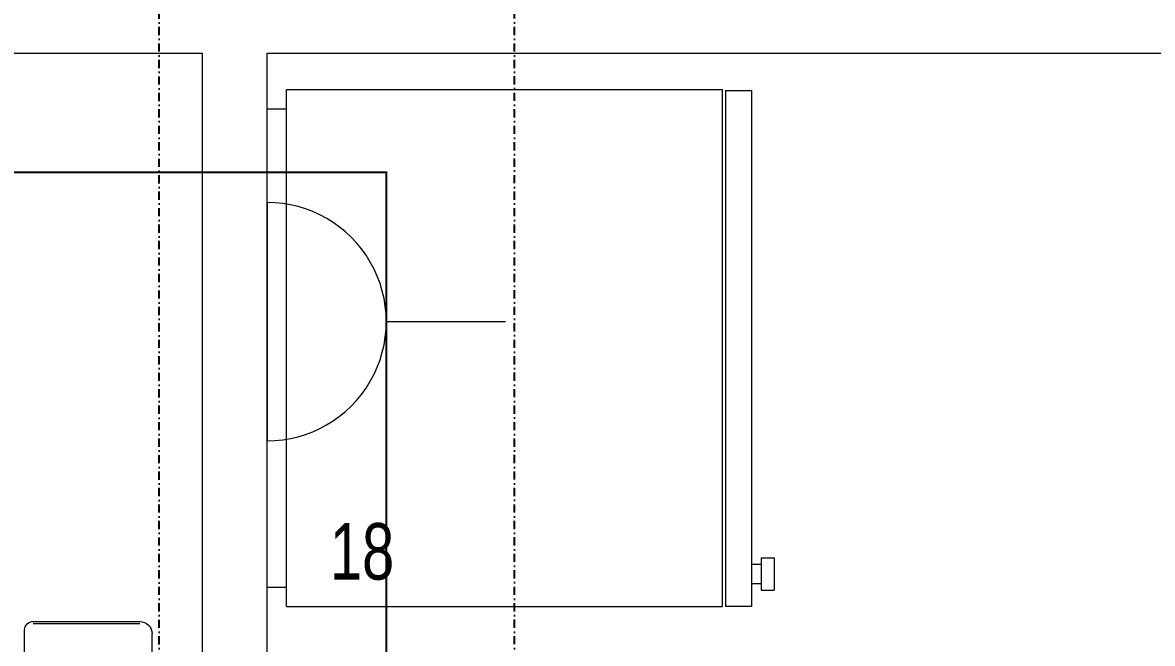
# Model space of a CAD drawing. Header units: metres. Extents: x 85953 to 212055, y -1481497 to -1363692.
# Drawn here: x 107602 to 109351, y -1378887 to -1377925 of the extents above; entities that cross this region are included whole.
import ezdxf

# ---------------------------------------------------------------- set-up
doc = ezdxf.new("R2010")
doc.units = ezdxf.units.M
doc.linetypes.add('DASHDOT', pattern=[25.4, 12.7, -6.35, 0, -6.35])
doc.layers.get('0').update_dxf_attribs({"lineweight": 0})
doc.layers.add('axes', color=8, linetype='Continuous')
doc.layers.add('E-POWR', color=7, linetype='Continuous', lineweight=9, true_color=0x487e3e)
for name, color, linetype, lineweight in [('Medical Equipment and Furniture', 8, 'Continuous', 0), ('Medical Equipment and Furniture1', 8, 'Continuous', 5), ('Walls', 8, 'Continuous', 0)]:
    doc.layers.add(name, color=color, linetype=linetype, lineweight=lineweight)
doc.styles.add('X3G_ENTITY_257CFD', font='swisscl.ttf', dxfattribs={"height": 200})

# ---------------------------------------------------------------- blocks, each defined once
blk = doc.blocks.new('NORMAL SOCKET')
at = {"layer": 'E-POWR'}
for p, q in [((0, 307.7), (0, 615.4)), ((-307.7, 0), (307.7, 0))]:
    blk.add_line(p, q, dxfattribs=at)
blk.add_ellipse((0, 0), major_axis=(32.8, 305.9), ratio=1, start_param=4.81904, end_param=7.960633, dxfattribs=at)
blk = doc.blocks.new('DM13315A-P')
for p, q in [((-0.75, 0.001), (-0.75, 0.8)), ((-0.75, 0.8), (-0.71, 0.8)), ((-0.71, 0.001), (-0.71, 0.8)), ((-0.03, 0.8), (-0.705, 0.8)), ((-0.705, 0.8), (-0.705, 0)), ((-0.03, 0.8), (-0.03, 0)), ((-0.785, 0.7246), (-0.785, 0.7746)), ((-0.765, 0.7746), (-0.785, 0.7746)), ((-0.765, 0.7246), (-0.765, 0.7746)), ((0, 0.77), (-0.03, 0.77)), ((0, 0.77), (0, 0.03)), ((-0.75, 0.7646), (-0.765, 0.7646)), ((-0.765, 0.7246), (-0.785, 0.7246)), ((-0.75, 0.7346), (-0.765, 0.7346)), ((-0.03, 0.03), (0, 0.03)), ((-0.71, 0.001), (-0.75, 0.001)), ((-0.705, 0), (-0.03, 0))]:
    blk.add_line(p, q)
blk = doc.blocks.new('GF21008-P')
at = {"layer": 'Medical Equipment and Furniture1'}
for p, q in [((-0.7709, 0), (0.7906, 0)), ((0.8063, -0.1841), (0.8063, -0.0191)), ((0.8097, -0.1841), (0.8097, -0.0191)), ((-0.7767, -0.1974), (0.7964, -0.1974))]:
    blk.add_line(p, q, dxfattribs=at)
for centre, radius, start, end in [((0.7906, -0.0191), 0.0191, 0, 90), ((0.7964, -0.1841), 0.0133, 270, 0)]:
    blk.add_arc(centre, radius, start, end, dxfattribs=at)

msp = doc.modelspace()

# ---------------------------------------------------------------- linework, layer by layer
at = {"layer": 'axes', "linetype": 'DASHDOT'}
for p, q in [((108363.3, -1477267.3, -0.1), (108363.3, -1366661.8, -0.1)), ((107813.3, -1477267.4, 2.3), (107813.3, -1366691.8, 2.3))]:
    msp.add_line(p, q, dxfattribs=at)
at = {"layer": 'E-POWR', "const_width": 3}
for points in [[(110795.7, -1379064.9), (110795.7, -1379412.1), (110795.7, -1380288.1), (108164.9, -1380288.1), (108164.9, -1379432.1), (108164.9, -1378157.3), (104766, -1378157.3), (104766, -1380288.1), (106061.6, -1380288.1)], [(107336.8, -1378157.3), (108164.9, -1378157.3), (108164.9, -1378388.6)]]:
    msp.add_lwpolyline(points, dxfattribs=at)
at = {"layer": 'Walls'}
for p, q in [((104675.3, -1377972.7, -0.1), (107880.3, -1377972.7, -0.1)), ((107880.3, -1380472.7, -0.1), (107880.3, -1377972.7, -0.1)), ((107980.3, -1377972.7, -0.1), (110980.3, -1377972.7, -0.1)), ((107980.3, -1380472.7, -0.1), (107980.3, -1377972.7, -0.1))]:
    msp.add_line(p, q, dxfattribs=at)

# ---------------------------------------------------------------- block references
at = {"layer": 'E-POWR', "xscale": 0.6, "yscale": 0.6, "zscale": 0.6, "rotation": 269.9999999999957}
msp.add_blockref('NORMAL SOCKET', (107980.3, -1378388.6, -4.8), dxfattribs=at)
at = {"layer": 'Medical Equipment and Furniture', "lineweight": 0, "ltscale": 100, "xscale": 1000, "yscale": 1000, "zscale": 1000, "rotation": 180}
msp.add_blockref('DM13315A-P', (107980.3, -1378029.6, -0.1), dxfattribs=at)
at = {"layer": 'Medical Equipment and Furniture', "xscale": -1000, "yscale": 1000, "zscale": 1000, "rotation": 270.0000000000002}
msp.add_blockref('GF21008-P', (107802.3, -1379662.6, 2.3), dxfattribs=at)

# ---------------------------------------------------------------- texts
at = {"layer": 'Medical Equipment and Furniture', "insert": (108127.3, -1378789.3, -0.1), "char_height": 87.47, "attachment_point": 8, "style": 'X3G_ENTITY_257CFD'}
msp.add_mtext('18', dxfattribs=at)

doc.saveas('drawing.dxf')
